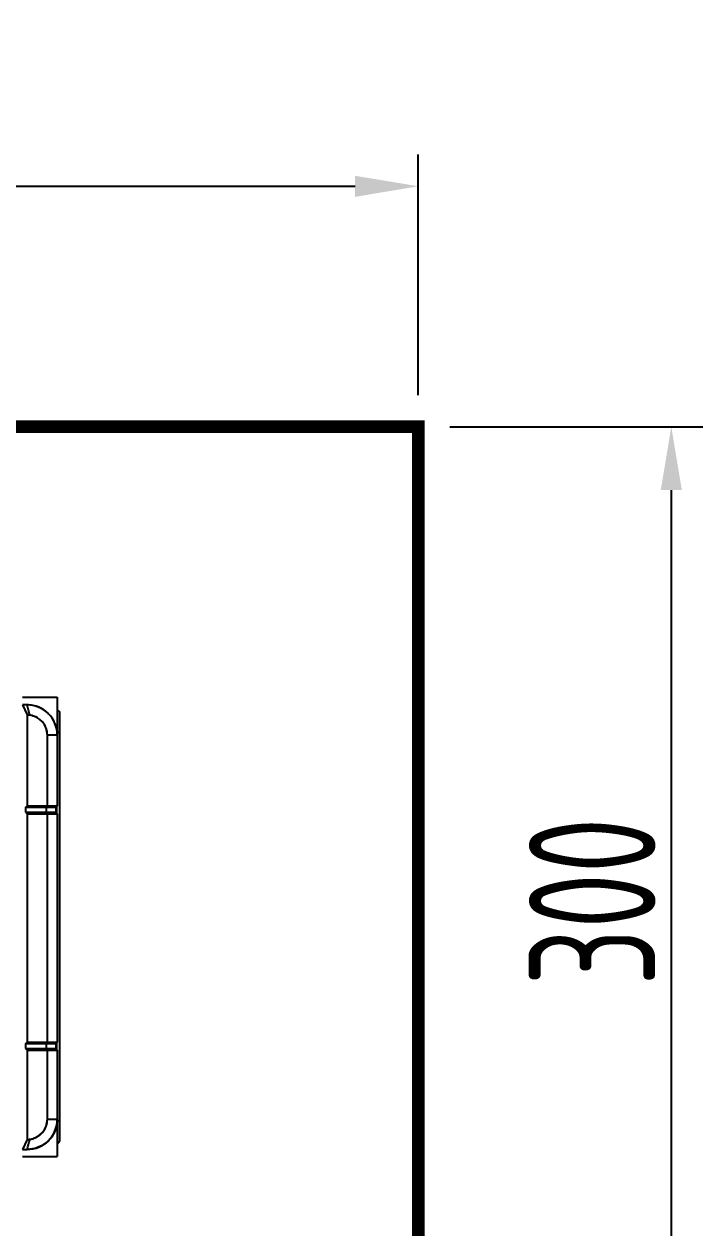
# Model space of a CAD drawing. Header units: millimetres. Extents: x 30557 to 235556, y -116603 to -73383.
# Drawn here: x 212462.6 to 212677.2, y -74020.3 to -73640 of the extents above; entities that cross this region are included whole.
import ezdxf

# ---------------------------------------------------------------- set-up
doc = ezdxf.new("R2010")
doc.units = ezdxf.units.MM
doc.layers.add('_Drawing', color=7, linetype='Continuous', lineweight=25)
doc.styles.add('supcon', font='sceie.shx', dxfattribs={"width": 0.75, "height": 40, "bigfont": 'sceic.shx'})
doc.dimstyles.new('supcon', dxfattribs={"dimtxt": 20, "dimasz": 20, "dimexe": 10, "dimexo": 10, "dimgap": 5, "dimtad": 1, "dimtoh": 1, "dimdec": 0, "dimzin": 0, "dimdsep": 46, "dimtxsty": 'supcon', "dimcen": 0.09, "dimclrd": 2, "dimclre": 2, "dimclrt": 2, "dimadec": 0, "dimazin": 0, "dimtfac": 1, "dimtdec": 0, "dimtofl": 0, "dimtmove": 0, "dimatfit": 3, "dimfxl": 1, "dimtolj": 1, "dimtzin": 0, "dimarcsym": 0})

# ---------------------------------------------------------------- blocks, each defined once
blk = doc.blocks.new('*D268')
at = {"layer": '_Drawing', "color": 2, "linetype": 'Continuous', "lineweight": -2}
for p, q in [((211887.18, -73757.16), (211887.18, -73681.21)), ((212587.18, -73757.16), (212587.18, -73681.21)), ((211907.18, -73691.21), (212567.18, -73691.21))]:
    blk.add_line(p, q, dxfattribs=at)
at = {"layer": '_Drawing', "color": 2}
for points in [[(211907.18, -73687.88), (211907.18, -73694.55), (211887.18, -73691.21)], [(212567.18, -73694.55), (212567.18, -73687.88), (212587.18, -73691.21)]]:
    blk.add_solid(points, dxfattribs=at)
at = {"layer": 'DEFPOINTS', "color": 0}
for p in [(212587.18, -73691.21), (211887.18, -73767.16), (212587.18, -73767.16)]:
    blk.add_point(p, dxfattribs=at)
at = {"layer": '_Drawing', "color": 2, "insert": (212237.18, -73666.21), "char_height": 40, "attachment_point": 5, "style": 'supcon'}
blk.add_mtext('\\A1;700', dxfattribs=at)
blk = doc.blocks.new('*D286')
at = {"color": 2, "lineweight": -2}
for p, q in [((212597.18, -73767.16), (212677.17, -73767.16)), ((212667.17, -73787.16), (212667.17, -74047.21)), ((212597.18, -74067.21), (212677.17, -74067.21))]:
    blk.add_line(p, q, dxfattribs=at)
at = {"color": 2}
for points in [[(212670.5, -73787.16), (212663.83, -73787.16), (212667.17, -73767.16)], [(212663.83, -74047.21), (212670.5, -74047.21), (212667.17, -74067.21)]]:
    blk.add_solid(points, dxfattribs=at)
at = {"layer": 'DEFPOINTS', "color": 0}
for p in [(212587.18, -73767.16), (212587.18, -74067.21), (212667.17, -74067.21)]:
    blk.add_point(p, dxfattribs=at)
at = {"color": 2, "insert": (212642.17, -73917.18), "char_height": 40, "attachment_point": 5, "rotation": 90, "style": 'supcon'}
blk.add_mtext('\\A1;300', dxfattribs=at)
blk = doc.blocks.new('1756-A10-Z')
at = {"color": 7, "linetype": 'Continuous'}
for p, q in [((387.68, 8.71), (398.7, 8.71)), ((398.7, 8.71), (398.7, -25.67)), ((389.15, 6.2), (387.68, 6.2)), ((387.68, 6.2), (389.18, 3.05)), ((389.18, 3.05), (389.18, -25.67)), ((399.5, -131.13), (399.5, 3.42)), ((395.54, -25.67), (395.54, -3.35)), ((388.68, -26.17), (389.18, -25.67)), ((398.2, -26.17), (388.68, -26.17)), ((388.68, -26.17), (388.68, -27.67)), ((389.18, -25.67), (398.7, -25.67)), ((395.32, -27.67), (395.32, -26.17)), ((398.7, -25.67), (398.2, -26.17)), ((398.2, -26.17), (398.2, -27.67)), ((398.5, -27.97), (398.5, -25.87)), ((388.68, -27.67), (398.2, -27.67)), ((388.68, -27.67), (389.18, -28.17)), ((389.18, -28.17), (398.7, -28.17)), ((389.18, -28.17), (389.18, -100.34)), ((395.54, -100.34), (395.54, -28.17)), ((398.2, -27.67), (398.7, -28.17)), ((398.7, -28.17), (398.7, -100.34)), ((388.68, -100.84), (389.18, -100.34)), ((398.2, -100.84), (388.68, -100.84)), ((388.68, -100.84), (388.68, -102.34)), ((388.68, -102.34), (398.2, -102.34)), ((388.68, -102.34), (389.18, -102.84)), ((389.18, -100.34), (398.7, -100.34)), ((395.32, -102.34), (395.32, -100.84)), ((398.7, -100.34), (398.2, -100.84)), ((398.2, -100.84), (398.2, -102.34)), ((398.2, -102.34), (398.7, -102.84)), ((398.5, -102.64), (398.5, -100.54)), ((389.18, -102.84), (398.7, -102.84)), ((389.18, -102.84), (389.18, -131.06)), ((395.54, -124.66), (395.54, -102.84)), ((398.7, -102.84), (398.7, -136.42)), ((389.18, -131.06), (387.68, -134.21)), ((387.68, -134.21), (389.15, -134.21)), ((387.68, -136.42), (398.7, -136.42))]:
    blk.add_line(p, q, dxfattribs=at)
at = {"color": 9, "linetype": 'Continuous'}
for p, q in [((398.7, -3.35), (395.54, -3.35)), ((395.54, -124.66), (398.7, -124.66))]:
    blk.add_line(p, q, dxfattribs=at)
for centre, radius, start, end in [((48.49, -92.04), 354.54, 15.5462, 16.0875), ((48.46, -35.97), 354.57, 343.9142, 344.4554)]:
    blk.add_arc(centre, radius, start, end, dxfattribs=at)
at = {"color": 7, "linetype": 'Continuous'}
for centre, radius, start, end in [((389.14, -3.36), 9.56, 78.8814, 89.9549), ((389.15, -3.35), 9.55, 0, 90), ((389.13, -3.46), 9.67, 74.2234, 78.9003), ((389.15, -3.37), 9.57, 67.5257, 74.2309), ((389.19, -3.28), 9.48, 61.945, 67.5057), ((389.15, -3.34), 9.54, 55.9434, 61.942), ((389.13, -3.37), 9.58, 48.7747, 55.9401), ((389.14, -3.36), 9.56, 44.4925, 48.772), ((398.13, 3.42), 1.38, 0, 67.3162), ((389.15, -3.36), 6.4, 81.7965, 89.7258), ((389.15, -3.34), 6.39, 88.9647, 89.7305), ((389.15, -3.35), 6.39, 87.0836, 88.9645), ((389.15, -3.35), 6.4, 84.4388, 87.0836), ((389.15, -3.35), 6.39, 82.5776, 84.4388), ((389.15, -3.34), 6.39, 81.7918, 82.5774), ((389.14, -3.38), 6.42, 68.205, 81.7517), ((389.15, -3.35), 6.39, 0, 81.7918), ((389.16, -3.34), 6.38, 60.4017, 68.2029), ((389.15, -3.34), 6.39, 54.5269, 60.3796), ((389.13, -3.37), 6.43, 42.1146, 54.524), ((389.19, -3.31), 6.34, 40.8974, 42.085), ((389.12, -3.36), 6.42, 27.2727, 40.8563), ((389.13, -3.37), 9.58, 34.5763, 44.4814), ((389.15, -3.35), 9.55, 33.1022, 34.5673), ((389.19, -3.33), 9.51, 22.0132, 33.1008), ((389.23, -3.31), 9.47, 21.6924, 21.9883), ((389.1, -3.36), 9.6, 0.0592, 21.7041), ((389.15, -3.35), 6.39, 21.898, 27.2685), ((389.16, -3.34), 6.38, 13.5904, 21.8762), ((389.12, -3.35), 6.42, 0.0402, 13.5877), ((398.13, -1.59), 1.38, 292.6838, 0), ((166.52, 75.41), 250.34, 336.0607, 336.1861), ((166.52, -129.25), 250.34, 23.8139, 23.9393), ((166.52, 0.74), 250.34, 336.0607, 336.1861), ((166.52, -203.92), 250.34, 23.8139, 23.9393), ((389.15, -124.66), 9.55, 270, 0), ((389.15, -124.66), 6.39, 278.2072, 360), ((389.12, -124.66), 6.42, 346.4125, 359.9598), ((389.15, -124.65), 9.55, 349.1533, 359.9513), ((398.13, -126.12), 1.38, 0, 67.3162), ((389.13, -124.64), 6.43, 305.476, 317.7108), ((389.19, -124.7), 6.34, 317.7388, 319.1028), ((389.12, -124.65), 6.42, 319.144, 332.7276), ((389.15, -124.66), 6.39, 332.7319, 338.0625), ((389.16, -124.67), 6.38, 338.0843, 346.4098), ((389.15, -124.66), 6.4, 270.2742, 278.2025), ((389.15, -124.67), 6.39, 270.2695, 271.0352), ((389.15, -124.66), 6.39, 271.0354, 272.9161), ((389.15, -124.66), 6.4, 272.9161, 275.5606), ((389.15, -124.66), 6.39, 275.5606, 277.4215), ((389.15, -124.67), 6.39, 277.4217, 278.2072), ((389.14, -124.63), 6.42, 278.2473, 291.7947), ((389.16, -124.67), 6.38, 291.7967, 299.5672), ((389.15, -124.67), 6.39, 299.5894, 305.4732), ((398.13, -131.13), 1.38, 292.6838, 0)]:
    blk.add_arc(centre, radius, start, end, dxfattribs=at)
blk.add_open_spline([(398.53, -126.45), (398.32, -127.53), (397.54, -129.63), (395.37, -132.16), (392.47, -133.83), (390.25, -134.21), (389.15, -134.21)], degree=3, knots=[0, 0, 0, 0, 0.25103, 0.498917, 0.747717, 1, 1, 1, 1], dxfattribs=at)

msp = doc.modelspace()

# ---------------------------------------------------------------- linework, layer by layer
at = {"layer": '_Drawing', "color": 1, "const_width": 4}
msp.add_lwpolyline([(211887.18, -73767.16), (212587.18, -73767.16), (212587.18, -75667.21), (211887.18, -75667.16)], close=True, dxfattribs=at)

# ---------------------------------------------------------------- block references
msp.add_blockref('1756-A10-Z', (212074.38, -73861.26))

# ---------------------------------------------------------------- dimensions: what is measured, and where the dimension line sits
dim = msp.add_linear_dim(base=(212667.17, -74067.21), p1=(212587.18, -73767.16), p2=(212587.18, -74067.21), angle=90, dimstyle='supcon')
dim.commit()
dim.dimension.update_dxf_attribs({"geometry": '*D286', "text_midpoint": (212642.17, -73917.18)})
at = {"layer": '_Drawing', "linetype": 'Continuous'}
dim = msp.add_linear_dim(base=(212587.18, -73691.21), p1=(211887.18, -73767.16), p2=(212587.18, -73767.16), dimstyle='supcon', dxfattribs=at)
dim.commit()
dim.dimension.update_dxf_attribs({"geometry": '*D268', "text_midpoint": (212237.18, -73666.21)})

doc.saveas('drawing.dxf')
